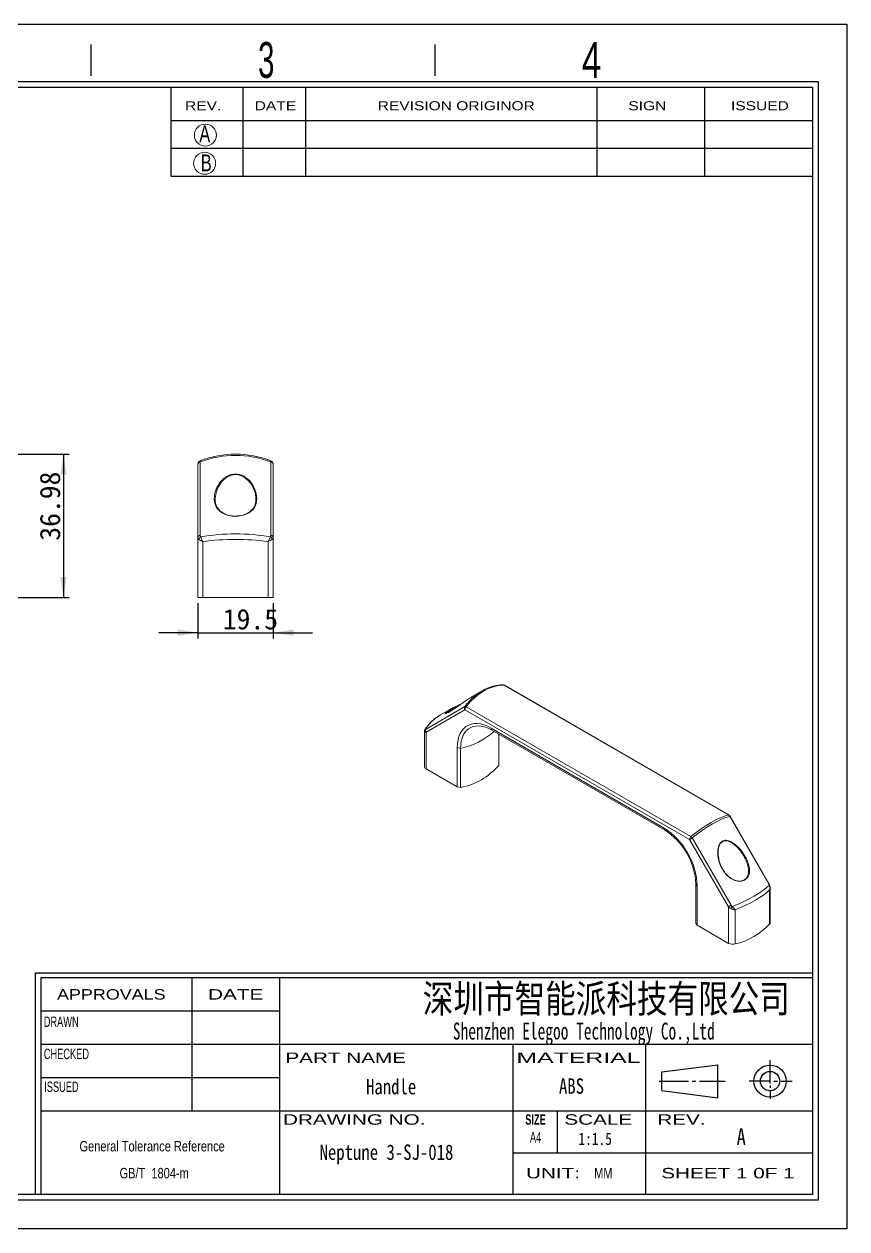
# Model space of a CAD drawing. Header units: millimetres. Extents: x 2 to 443, y 2 to 313.
# Drawn here: x 230.1 to 442.7, y 1.9 to 313 of the extents above; entities that cross this region are included whole.
import ezdxf

# ---------------------------------------------------------------- set-up
doc = ezdxf.new("R2010")
doc.units = ezdxf.units.MM
doc.header["$LTSCALE"] = 1.5
doc.layers.add('SLD-0', color=179, linetype='Continuous')
doc.styles.add('SLDTEXTSTYLE0', font='SIMSUN.TTC', dxfattribs={"width": 0.67})
doc.styles.add('SLDTEXTSTYLE1', font='SIMSUN.TTC', dxfattribs={"width": 0.8})
doc.styles.add('SLDTEXTSTYLE10', font='ARIAL.TTF', dxfattribs={"width": 0.7584})
doc.styles.add('SLDTEXTSTYLE11', font='ARIAL.TTF', dxfattribs={"width": 1.2324})
doc.styles.add('SLDTEXTSTYLE12', font='ARIAL.TTF', dxfattribs={"width": 1.7064})
doc.styles.add('SLDTEXTSTYLE13', font='SIMSUN.TTC', dxfattribs={"width": 0.8, "bigfont": 'bigfont'})
doc.styles.add('SLDTEXTSTYLE14', font='SIMKAI.TTF', dxfattribs={"width": 0.67})
doc.styles.add('SLDTEXTSTYLE15', font='SIMSUN.TTC')
doc.styles.add('SLDTEXTSTYLE2', font='SIMFANG.TTF', dxfattribs={"width": 0.8})
doc.styles.add('SLDTEXTSTYLE3', font='SIMSUN.TTC', dxfattribs={"width": 0.8})
doc.styles.add('SLDTEXTSTYLE5', font='ARIAL.TTF', dxfattribs={"width": 0.63516})
doc.styles.add('SLDTEXTSTYLE6', font='GOTHIC.TTF', dxfattribs={"width": 0.7304})
doc.styles.add('SLDTEXTSTYLE7', font='GOTHIC.TTF', dxfattribs={"width": 0.61171})
doc.styles.add('SLDTEXTSTYLE8', font='ARIALBD.TTF', dxfattribs={"width": 0.63516})
doc.styles.add('SLDTEXTSTYLE9', font='ARIAL.TTF', dxfattribs={"width": 1.422})
doc.dimstyles.new('SLDDIMSTYLE0', dxfattribs={"dimtxt": 5.25, "dimasz": 5.25, "dimexe": 0, "dimexo": 0.0625, "dimgap": 1.3125, "dimtad": 2, "dimrnd": 1e-09, "dimzin": 12, "dimdsep": 46, "dimtxsty": 'SLDTEXTSTYLE0', "dimsah": 1, "dimcen": 0.09, "dimadec": 0, "dimazin": 3, "dimtfac": 1, "dimtofl": 0, "dimtmove": 0, "dimatfit": 3, "dimfxl": 0, "dimfrac": 2, "dimtolj": 1, "dimtzin": 12, "dimarcsym": 0})
doc.dimstyles.new('SLDDIMSTYLE1', dxfattribs={"dimtxt": 5.25, "dimasz": 5.25, "dimexe": 0, "dimexo": 0.0625, "dimgap": 1.3125, "dimtad": 2, "dimrnd": 1e-09, "dimzin": 12, "dimdsep": 46, "dimtxsty": 'SLDTEXTSTYLE0', "dimsah": 1, "dimcen": 0.09, "dimadec": 0, "dimazin": 3, "dimtfac": 1, "dimtmove": 0, "dimatfit": 0, "dimfxl": 0, "dimfrac": 2, "dimtolj": 1, "dimtzin": 12, "dimarcsym": 0})

# ---------------------------------------------------------------- blocks, each defined once
blk = doc.blocks.new('SW_NOTE_1')
at = {"layer": 'SLD-0', "color": 0, "char_height": 2.689, "attachment_point": 2, "style": 'SLDTEXTSTYLE10'}
for s, insert in [('General Tolerance Reference ', (19.53, 3.47)), (' GB/T  1804-m', (19.66, -3.48))]:
    blk.add_mtext(s, dxfattribs=dict(at, insert=insert))
blk = doc.blocks.new('_D_1')
at = {"layer": 'SLD-0', "color": 5}
for p, q in [((207.15, 201.96), (241.77, 201.96)), ((240.27, 201.96), (240.27, 164.98)), ((227.26, 164.98), (241.77, 164.98))]:
    blk.add_line(p, q, dxfattribs=at)
for points in [[(240.27, 201.96), (239.47, 196.71), (241.08, 196.71)], [(240.27, 164.98), (241.08, 170.23), (239.47, 170.23)]]:
    blk.add_solid(points, dxfattribs=at)
at = {"layer": 'SLD-0', "color": 5, "insert": (234.17, 179.62), "char_height": 5.25, "attachment_point": 1, "rotation": 90, "style": 'SLDTEXTSTYLE15'}
blk.add_mtext('36.98', dxfattribs=at)
blk = doc.blocks.new('_D_3')
at = {"layer": 'SLD-0', "color": 5}
for p, q in [((274.99, 163.48), (274.99, 154.38)), ((294.49, 163.48), (294.49, 154.38)), ((274.99, 155.88), (264.89, 155.88)), ((274.99, 155.88), (294.49, 155.88)), ((294.49, 155.88), (304.58, 155.88))]:
    blk.add_line(p, q, dxfattribs=at)
for points in [[(274.99, 155.88), (269.74, 156.69), (269.74, 155.07)], [(294.49, 155.88), (299.74, 155.07), (299.74, 156.69)]]:
    blk.add_solid(points, dxfattribs=at)
at = {"layer": 'SLD-0', "color": 5, "insert": (281.43, 161.99), "char_height": 5.25, "attachment_point": 1, "style": 'SLDTEXTSTYLE15'}
blk.add_mtext('19.5', dxfattribs=at)

msp = doc.modelspace()

# ---------------------------------------------------------------- linework, layer by layer
at = {"color": 7, "linetype": 'Continuous', "lineweight": 15}
for p, q in [((274.986, 180.39), (274.986, 199.303)), ((275.621, 199.962), (275.621, 181.049)), ((293.85, 181.049), (293.85, 199.962)), ((294.486, 199.303), (294.486, 180.39)), ((274.986, 164.976), (274.986, 180.39)), ((276.312, 179.41), (276.312, 164.976)), ((293.16, 164.976), (293.16, 179.41)), ((294.486, 180.39), (294.486, 164.976)), ((276.312, 164.976), (274.986, 164.976)), ((293.16, 164.976), (276.312, 164.976)), ((294.486, 164.976), (293.16, 164.976)), ((348.421, 140.846), (345.86, 139.367)), ((412.035, 108.83), (353.994, 142.337)), ((412.217, 108.798), (354.176, 142.304)), ((333.947, 130.998), (343.977, 136.79)), ((343.99, 135.991), (333.96, 130.199)), ((340.106, 136.044), (337.665, 134.635)), ((402.031, 102.485), (343.99, 135.991)), ((344.327, 136.756), (402.368, 103.249)), ((350.736, 131.248), (395.284, 105.531)), ((350.979, 130.695), (350.736, 131.248)), ((395.527, 104.979), (350.979, 130.695)), ((333.52, 130.431), (333.52, 121.371)), ((333.96, 130.199), (333.96, 120.759)), ((352.715, 121.591), (352.715, 129.693)), ((342.017, 116.107), (342.017, 126.212)), ((342.859, 126.006), (342.017, 126.212)), ((342.859, 126.006), (342.859, 115.902)), ((333.96, 120.759), (342.017, 116.107)), ((342.859, 115.902), (342.017, 116.107)), ((422.414, 91.089), (412.384, 108.462)), ((422.521, 91.151), (412.491, 108.523)), ((395.527, 104.979), (395.284, 105.531)), ((402.717, 102.881), (412.747, 85.508)), ((412.061, 85.112), (402.031, 102.485)), ((403.647, 90.914), (404.004, 90.428)), ((403.647, 80.809), (403.647, 90.914)), ((404.004, 90.428), (404.004, 80.323)), ((422.698, 80.659), (422.698, 89.499)), ((422.842, 81.03), (422.842, 90.089)), ((412.061, 75.672), (412.061, 85.112)), ((413.763, 84.341), (413.763, 75.501)), ((404.004, 80.323), (403.647, 80.809)), ((404.004, 80.323), (412.061, 75.672))]:
    msp.add_line(p, q, dxfattribs=at)
at = {"color": 8, "linetype": 'Continuous', "lineweight": 15}
for p, q in [((333.649, 130.835), (333.764, 130.932)), ((333.538, 130.432), (333.588, 130.307))]:
    msp.add_line(p, q, dxfattribs=at)
at = {"color": 8, "linetype": 'Continuous', "lineweight": 15, "flags": 128}
for points in [[(287.086, 196.154), (288.331, 195.139), (289.087, 194.173), (289.656, 193.12), (290.091, 191.784), (290.229, 190.419), (290.061, 189.234), (289.734, 188.41), (289.199, 187.64), (288.149, 186.784), (286.882, 186.237), (285.435, 185.964), (283.819, 185.986), (282.951, 186.14), (282.119, 186.398), (281.411, 186.732), (280.788, 187.152), (280.193, 187.733), (279.741, 188.405), (279.38, 189.352), (279.244, 190.389), (279.245, 190.699), (279.245, 190.699)], [(288.903, 194.02), (288.172, 194.999), (286.982, 196.013), (285.822, 196.538), (284.734, 196.692), (283.645, 196.537), (282.461, 195.995), (281.742, 195.443), (281.139, 194.812), (280.406, 193.745), (279.894, 192.621), (279.607, 191.588), (279.489, 190.561), (279.489, 190.561)], [(412.384, 108.462), (412.431, 108.489), (412.465, 108.509), (412.486, 108.52), (412.491, 108.523)], [(422.414, 91.089), (422.462, 91.116), (422.496, 91.136), (422.516, 91.147), (422.521, 91.151)]]:
    msp.add_lwpolyline(points, dxfattribs=at)
at = {"color": 7, "linetype": 'Continuous', "lineweight": 15, "flags": 128}
for points in [[(342.017, 126.212), (342.064, 127.237), (342.207, 128.196), (342.443, 129.077), (342.77, 129.872), (343.185, 130.572), (343.682, 131.169), (344.256, 131.657), (344.902, 132.03), (345.611, 132.283), (346.376, 132.415), (347.19, 132.424), (348.042, 132.31), (348.923, 132.074), (349.825, 131.719), (350.736, 131.248)], [(350.979, 130.695), (350.13, 131.134), (349.291, 131.465), (348.47, 131.685), (347.676, 131.791), (346.919, 131.783), (346.206, 131.66), (345.546, 131.424), (344.945, 131.076), (344.41, 130.623), (343.947, 130.067), (343.561, 129.415), (343.256, 128.674), (343.036, 127.853), (342.903, 126.961), (342.859, 126.006)], [(402.031, 102.485), (402.092, 102.52), (402.165, 102.562), (402.246, 102.609), (402.334, 102.66), (402.428, 102.714), (402.524, 102.769), (402.621, 102.826), (402.717, 102.881)], [(412.061, 85.112), (412.123, 85.148), (412.195, 85.189), (412.276, 85.236), (412.364, 85.287), (412.458, 85.341), (412.554, 85.397), (412.651, 85.453), (412.747, 85.508)]]:
    msp.add_lwpolyline(points, dxfattribs=at)
at = {"color": 7, "linetype": 'Continuous', "lineweight": 15}
for centre, radius, start, end in [((275.986, 199.303), 1, 111.38194, 180), ((275.742, 199.209), 0.762, 99.13109, 172.90752), ((275.921, 200.098), 0.329, 155.52835, 204.47165), ((284.736, 176.955), 25, 68.61806, 111.38194), ((293.551, 200.098), 0.329, 335.52835, 24.47165), ((293.486, 199.303), 1, 0, 68.61806), ((293.73, 199.209), 0.762, 7.09248, 80.86891), ((275.742, 180.296), 0.762, 99.13096, 172.90762), ((276.362, 179.613), 1.207, 120.99416, 161.89071), ((293.11, 179.613), 1.207, 18.10929, 59.00584), ((293.73, 180.296), 0.762, 7.09238, 80.86904), ((353.801, 141.655), 0.75, 60.00269, 91.55443), ((344.633, 136.401), 0.762, 149.24757, 212.50246), ((344.105, 136.302), 0.505, 64.02996, 104.66582), ((345.159, 135.932), 1.171, 135.31228, 177.12931), ((334.349, 130.431), 0.771, 139.43546, 189.23627), ((334.602, 130.608), 0.762, 149.24757, 212.50246), ((334.256, 121.435), 0.739, 184.99713, 246.32301), ((339.519, 133.068), 17.488, 281.00901, 318.98562), ((411.68, 108.144), 0.773, 24.2774, 62.62354), ((411.842, 108.148), 0.75, 30, 60.00269), ((385.123, 89.595), 18.899, 2.52432, 57.47568), ((386.064, 90.139), 17.6, 2.52416, 57.47584), ((403.2, 102.426), 1.171, 135.31228, 177.12931), ((400.66, 101.282), 2.605, 37.85801, 49.04293), ((407.808, 93.64), 9.636, 29.37131, 59.10593), ((422.597, 90.459), 0.206, 27.63299, 89.75925), ((407.797, 88.743), 6.366, 320.01279, 325.7182), ((422.259, 81.043), 0.582, 318.81094, 358.68468), ((409.909, 92.495), 17.425, 282.77799, 317.21663), ((413.13, 77.76), 2.346, 242.90121, 285.65605)]:
    msp.add_arc(centre, radius, start, end, dxfattribs=at)
at = {"color": 8, "linetype": 'Continuous', "lineweight": 15}
for centre, radius, start, end in [((353.784, 142.045), 0.359, 54.19041, 90.54197), ((354.038, 142.055), 0.285, 61.03352, 98.77603), ((338.935, 144.623), 19.026, 281.90207, 311.49119), ((412.079, 108.549), 0.285, 61.03352, 98.77603)]:
    msp.add_arc(centre, radius, start, end, dxfattribs=at)
at = {"color": 7, "linetype": 'Continuous', "lineweight": 15}
for centre, major_axis, ratio, start_param, end_param in [((284.736, 176.955), (25, 0), 0.9882843, 1.197611, 1.9439816), ((284.736, 170.44), (25, 0), 0.437645, 1.2027209, 1.9388717), ((284.736, 170.44), (25, 0), 0.3810765, 1.2271138, 1.9144788), ((354.07, 122.456), (0.488, 19.883), 0.7171952, 0.0395171, 0.7858877), ((354.07, 122.456), (-0.25, 19.919), 0.7233586, 0.2138082, 0.6580801), ((350.615, 120.461), (16.924, -10.354), 0.7292061, 2.7640969, 3.1320574), ((402.292, 94.618), (13.534, 13.759), 0.3282901, 0.4970164, 1.243387), ((402.292, 94.618), (13.805, 13.474), 0.3067733, 0.5040262, 1.2503968), ((405.747, 88.633), (18.462, 5.427), 0.2953291, 5.0312637, 5.7674145), ((405.747, 88.633), (18.683, 4.676), 0.3386124, 5.0695497, 5.7569147)]:
    msp.add_ellipse(centre, major_axis=major_axis, ratio=ratio, start_param=start_param, end_param=end_param, dxfattribs=at)
at = {"color": 8, "linetype": 'Continuous', "lineweight": 15}
msp.add_ellipse((354.07, 122.456), major_axis=(-0.25, 19.919), ratio=0.7233586, start_param=0.6580801, end_param=0.7584676, dxfattribs=at)
at = {"color": 7, "linetype": 'Continuous', "lineweight": 15}
for points, knots in [([(281.243, 195.245), (281.414, 195.419), (281.597, 195.585), (281.99, 195.898), (282.2, 196.045), (282.651, 196.311), (282.888, 196.428), (283.388, 196.624), (283.656, 196.703), (284.2, 196.809), (284.478, 196.835), (285.044, 196.832), (285.32, 196.802), (285.863, 196.691), (286.129, 196.609), (286.626, 196.408), (286.862, 196.289), (287.086, 196.154)], [0, 0, 0, 0, 0.125, 0.125, 0.25, 0.25, 0.375, 0.375, 0.5, 0.5, 0.625, 0.625, 0.75, 0.75, 0.875, 0.875, 1, 1, 1, 1]), ([(289.165, 187.748), (289.287, 187.917), (289.588, 188.335), (289.881, 189.184), (290.036, 190.31), (289.902, 191.625), (289.527, 192.893), (289.094, 193.676), (288.903, 194.02)], [0, 0, 0, 0, 0.0952968, 0.2367048, 0.42553, 0.6317274, 0.837969, 1, 1, 1, 1]), ([(285.205, 186.01), (285.186, 186.007), (284.909, 185.977), (284.357, 185.994), (283.581, 186.065), (282.836, 186.225), (282.14, 186.456), (281.506, 186.765), (280.943, 187.146), (280.46, 187.604), (280.062, 188.137), (279.755, 188.749), (279.564, 189.444), (279.478, 189.949), (279.49, 190.225), (279.491, 190.237)], [0, 0, 0, 0, 0.0059842, 0.0846777, 0.1634612, 0.2421485, 0.322452, 0.4048394, 0.4899778, 0.5791927, 0.6737586, 0.774266, 0.8812973, 0.9948928, 1, 1, 1, 1]), ([(279.488, 190.386), (279.485, 190.34), (279.482, 190.288), (279.489, 190.238), (279.49, 190.231)], [0, 0, 0, 0, 0.8680716, 1, 1, 1, 1]), ([(289.186, 187.862), (289.157, 187.819), (289.015, 187.601), (288.66, 187.263), (288.111, 186.848), (287.459, 186.508), (286.725, 186.247), (285.969, 186.075), (285.451, 186.031), (285.205, 186.01)], [0, 0, 0, 0, 0.041856, 0.2119148, 0.3726174, 0.5429762, 0.7048565, 0.8596661, 1, 1, 1, 1]), ([(275.621, 181.049), (275.621, 180.974), (275.63, 180.903), (275.668, 180.768), (275.697, 180.704), (275.74, 180.648)], [0, 0, 0, 0, 0.5, 0.5, 1, 1, 1, 1]), ([(275.74, 180.648), (275.785, 180.475), (275.859, 180.28), (276.007, 179.963), (276.061, 179.855), (276.18, 179.634), (276.245, 179.521), (276.312, 179.41)], [0, 0, 0, 0, 0.5, 0.5, 0.75, 0.75, 1, 1, 1, 1]), ([(293.731, 180.648), (293.686, 180.475), (293.612, 180.28), (293.465, 179.963), (293.411, 179.855), (293.292, 179.634), (293.227, 179.521), (293.16, 179.41)], [0, 0, 0, 0, 0.5, 0.5, 0.75, 0.75, 1, 1, 1, 1]), ([(293.731, 180.648), (293.774, 180.704), (293.804, 180.768), (293.842, 180.903), (293.85, 180.974), (293.85, 181.049)], [0, 0, 0, 0, 0.5, 0.5, 1, 1, 1, 1]), ([(275.215, 179.989), (275.137, 180.042), (275.079, 180.104), (275.004, 180.238), (274.986, 180.312), (274.986, 180.39)], [0, 0, 0, 0, 0.5, 0.5, 1, 1, 1, 1]), ([(275.215, 179.989), (275.333, 179.908), (275.488, 179.818), (275.77, 179.669), (275.871, 179.619), (276.084, 179.515), (276.198, 179.462), (276.312, 179.41)], [0, 0, 0, 0, 0.5, 0.5, 0.75, 0.75, 1, 1, 1, 1]), ([(294.257, 179.989), (294.139, 179.908), (293.984, 179.818), (293.702, 179.669), (293.601, 179.619), (293.388, 179.515), (293.274, 179.462), (293.16, 179.41)], [0, 0, 0, 0, 0.5, 0.5, 0.75, 0.75, 1, 1, 1, 1]), ([(294.486, 180.39), (294.486, 180.312), (294.468, 180.238), (294.393, 180.104), (294.335, 180.042), (294.257, 179.989)], [0, 0, 0, 0, 0.5, 0.5, 1, 1, 1, 1]), ([(353.78, 142.405), (353.586, 142.396), (353.037, 142.373), (352.135, 142.243), (351.341, 142.077), (350.911, 141.927), (350.825, 141.897)], [0, 0, 0, 0, 0.1959927, 0.5541061, 0.9109664, 1, 1, 1, 1]), ([(345.86, 139.367), (345.643, 139.237), (345.165, 138.951), (344.244, 138.333), (343.305, 137.674), (342.412, 137.042), (341.577, 136.459), (340.752, 135.905), (340.005, 135.447), (339.459, 135.162), (339.1, 135.023), (338.872, 134.99), (338.839, 135.106), (339.118, 135.401), (339.701, 135.817), (340.448, 136.242), (341.187, 136.616), (341.808, 136.911), (342.414, 137.187), (342.791, 137.357), (342.969, 137.436)], [0, 0, 0, 0, 0.0453414, 0.0998784, 0.1707164, 0.2282874, 0.2873851, 0.3603863, 0.4354924, 0.5033984, 0.5537812, 0.6054862, 0.6741148, 0.736007, 0.79604, 0.8597754, 0.8955898, 0.9327888, 0.9684564, 1, 1, 1, 1]), ([(337.966, 134.793), (337.699, 134.645), (337.095, 134.31), (336.236, 133.693), (335.382, 132.967), (334.617, 132.169), (334.042, 131.454), (333.744, 130.994), (333.644, 130.839)], [0, 0, 0, 0, 0.1493383, 0.3386652, 0.5274081, 0.7157693, 0.9040165, 1, 1, 1, 1]), ([(341.924, 136.695), (341.565, 136.524), (341.22, 136.354), (340.729, 136.098), (340.571, 136.012), (340.278, 135.849), (340.141, 135.769), (339.889, 135.615), (339.774, 135.541), (339.574, 135.404), (339.488, 135.341), (339.266, 135.167), (339.176, 135.076), (339.135, 135.013)], [0, 0, 0, 0, 0.25, 0.25, 0.375, 0.375, 0.5, 0.5, 0.625, 0.625, 0.75, 0.75, 1, 1, 1, 1]), ([(333.64, 130.839), (333.596, 130.759), (333.526, 130.631), (333.53, 130.487), (333.532, 130.432)], [0, 0, 0, 0, 0.6182723, 1, 1, 1, 1]), ([(333.764, 130.932), (333.783, 130.929), (333.81, 130.934), (333.872, 130.957), (333.908, 130.975), (333.947, 130.998)], [0, 0, 0, 0, 0.5, 0.5, 1, 1, 1, 1]), ([(333.96, 130.199), (333.876, 130.199), (333.803, 130.208), (333.678, 130.243), (333.626, 130.27), (333.588, 130.307)], [0, 0, 0, 0, 0.5, 0.5, 1, 1, 1, 1]), ([(416.007, 98.248), (415.846, 98.524), (415.674, 98.793), (415.314, 99.313), (415.126, 99.563), (414.734, 100.044), (414.53, 100.274), (414.104, 100.712), (413.881, 100.921), (413.424, 101.302), (413.188, 101.476), (412.698, 101.779), (412.444, 101.908), (412.057, 102.049), (411.927, 102.087), (411.664, 102.141), (411.531, 102.158), (411.27, 102.164), (411.141, 102.154), (410.887, 102.104), (410.763, 102.064), (410.53, 101.954), (410.42, 101.885), (410.213, 101.716), (410.118, 101.618), (409.948, 101.402), (409.872, 101.283), (409.738, 101.03), (409.681, 100.897), (409.533, 100.485), (409.467, 100.187), (409.387, 99.584), (409.373, 99.278), (409.385, 98.657), (409.412, 98.342), (409.501, 97.721), (409.562, 97.414), (409.716, 96.806), (409.809, 96.504), (410.027, 95.908), (410.152, 95.613), (410.431, 95.041), (410.587, 94.761), (410.927, 94.225), (411.111, 93.968), (411.511, 93.481), (411.728, 93.248), (412.192, 92.821), (412.436, 92.628), (412.952, 92.288), (413.228, 92.14), (413.786, 91.911), (414.073, 91.828), (414.652, 91.738), (414.933, 91.731), (415.342, 91.782), (415.477, 91.81), (415.735, 91.886), (415.858, 91.934), (416.091, 92.05), (416.202, 92.117), (416.41, 92.271), (416.506, 92.358), (416.681, 92.546), (416.759, 92.648), (416.899, 92.866), (416.961, 92.983), (417.118, 93.348), (417.186, 93.611), (417.258, 94.168), (417.261, 94.455), (417.226, 94.897), (417.207, 95.047), (417.159, 95.345), (417.128, 95.493), (417.023, 95.938), (416.932, 96.234), (416.716, 96.825), (416.591, 97.118), (416.317, 97.691), (416.168, 97.972), (416.007, 98.248)], [0, 0, 0, 0, 0.03125, 0.03125, 0.0625, 0.0625, 0.09375, 0.09375, 0.125, 0.125, 0.15625, 0.15625, 0.1875, 0.1875, 0.203125, 0.203125, 0.21875, 0.21875, 0.234375, 0.234375, 0.25, 0.25, 0.265625, 0.265625, 0.28125, 0.28125, 0.296875, 0.296875, 0.3125, 0.3125, 0.34375, 0.34375, 0.375, 0.375, 0.40625, 0.40625, 0.4375, 0.4375, 0.46875, 0.46875, 0.5, 0.5, 0.53125, 0.53125, 0.5625, 0.5625, 0.59375, 0.59375, 0.625, 0.625, 0.65625, 0.65625, 0.6875, 0.6875, 0.71875, 0.71875, 0.734375, 0.734375, 0.75, 0.75, 0.765625, 0.765625, 0.78125, 0.78125, 0.796875, 0.796875, 0.8125, 0.8125, 0.84375, 0.84375, 0.875, 0.875, 0.890625, 0.890625, 0.90625, 0.90625, 0.9375, 0.9375, 0.96875, 0.96875, 1, 1, 1, 1]), ([(422.598, 90.665), (422.579, 90.737), (422.552, 90.809), (422.49, 90.951), (422.454, 91.02), (422.414, 91.089)], [0, 0, 0, 0, 0.5, 0.5, 1, 1, 1, 1]), ([(422.778, 90.555), (422.742, 90.667), (422.677, 90.872), (422.568, 91.062), (422.518, 91.149)], [0, 0, 0, 0, 0.5462261, 1, 1, 1, 1]), ([(422.598, 90.665), (422.679, 90.485), (422.727, 90.292), (422.751, 89.994), (422.752, 89.894), (422.736, 89.695), (422.72, 89.595), (422.698, 89.499)], [0, 0, 0, 0, 0.5, 0.5, 0.75, 0.75, 1, 1, 1, 1]), ([(422.835, 90.077), (422.837, 90.1), (422.852, 90.253), (422.823, 90.416), (422.781, 90.547), (422.779, 90.555)], [0, 0, 0, 0, 0.143055, 0.9514886, 1, 1, 1, 1]), ([(412.674, 84.652), (412.554, 84.706), (412.441, 84.774), (412.237, 84.929), (412.144, 85.016), (412.061, 85.112)], [0, 0, 0, 0, 0.5, 0.5, 1, 1, 1, 1]), ([(412.674, 84.652), (412.858, 84.569), (413.042, 84.502), (413.321, 84.423), (413.413, 84.401), (413.592, 84.364), (413.681, 84.35), (413.763, 84.341)], [0, 0, 0, 0, 0.5, 0.5, 0.75, 0.75, 1, 1, 1, 1]), ([(412.747, 85.508), (412.787, 85.439), (412.832, 85.375), (412.934, 85.257), (412.992, 85.202), (413.057, 85.157)], [0, 0, 0, 0, 0.5, 0.5, 1, 1, 1, 1]), ([(413.057, 85.157), (413.186, 85.004), (413.312, 84.857), (413.493, 84.649), (413.551, 84.582), (413.661, 84.456), (413.714, 84.396), (413.763, 84.341)], [0, 0, 0, 0, 0.5, 0.5, 0.75, 0.75, 1, 1, 1, 1])]:
    msp.add_open_spline(points, degree=3, knots=knots, dxfattribs=at)
at = {"color": 8, "linetype": 'Continuous', "lineweight": 15}
for points, knots in [([(279.245, 190.699), (279.257, 191.087), (279.31, 191.477), (279.444, 192.064), (279.499, 192.26), (279.626, 192.652), (279.7, 192.849), (279.948, 193.432), (280.148, 193.812), (280.629, 194.548), (280.909, 194.906), (281.243, 195.245)], [0, 0, 0, 0, 0.25, 0.25, 0.375, 0.375, 0.5, 0.5, 0.75, 0.75, 1, 1, 1, 1]), ([(416.206, 98.367), (416.488, 97.895), (416.736, 97.41), (417.045, 96.657), (417.136, 96.403), (417.291, 95.897), (417.354, 95.644), (417.449, 95.135), (417.48, 94.879), (417.5, 94.383), (417.49, 94.141), (417.422, 93.667), (417.366, 93.443), (417.202, 93.021), (417.094, 92.822), (416.896, 92.558), (416.825, 92.475), (416.669, 92.32), (416.585, 92.247), (416.317, 92.049), (416.12, 91.945), (415.799, 91.827), (415.687, 91.794), (415.457, 91.744), (415.341, 91.726), (414.987, 91.693), (414.743, 91.699), (414.245, 91.765), (413.996, 91.825), (413.508, 91.99), (413.266, 92.097), (412.799, 92.35), (412.576, 92.495), (412.148, 92.816), (411.942, 92.992), (411.357, 93.563), (411.018, 93.985), (410.57, 94.669), (410.431, 94.906), (410.177, 95.391), (410.062, 95.638), (409.749, 96.396), (409.587, 96.913), (409.416, 97.7), (409.371, 97.964), (409.308, 98.497), (409.289, 98.766), (409.283, 99.296), (409.295, 99.558), (409.354, 100.074), (409.403, 100.331), (409.544, 100.818), (409.635, 101.048), (409.872, 101.475), (410.015, 101.664), (410.27, 101.899), (410.361, 101.968), (410.551, 102.085), (410.65, 102.134), (410.857, 102.211), (410.966, 102.24), (411.186, 102.276), (411.297, 102.284), (411.634, 102.281), (411.865, 102.243), (412.315, 102.113), (412.536, 102.021), (412.756, 101.909)], [0, 0, 0, 0, 0.0625, 0.0625, 0.09375, 0.09375, 0.125, 0.125, 0.15625, 0.15625, 0.1875, 0.1875, 0.21875, 0.21875, 0.25, 0.25, 0.265625, 0.265625, 0.28125, 0.28125, 0.3125, 0.3125, 0.328125, 0.328125, 0.34375, 0.34375, 0.375, 0.375, 0.40625, 0.40625, 0.4375, 0.4375, 0.46875, 0.46875, 0.5, 0.5, 0.5625, 0.5625, 0.59375, 0.59375, 0.625, 0.625, 0.6875, 0.6875, 0.71875, 0.71875, 0.75, 0.75, 0.78125, 0.78125, 0.8125, 0.8125, 0.84375, 0.84375, 0.875, 0.875, 0.890625, 0.890625, 0.90625, 0.90625, 0.921875, 0.921875, 0.9375, 0.9375, 0.96875, 0.96875, 1, 1, 1, 1]), ([(422.698, 89.499), (422.698, 89.501), (422.7, 89.503), (422.702, 89.508), (422.705, 89.514), (422.711, 89.527), (422.721, 89.549), (422.738, 89.588), (422.767, 89.66), (422.807, 89.795), (422.848, 89.944), (422.83, 90.048), (422.825, 90.078)], [0, 0, 0, 0, 0.0098071, 0.0114681, 0.0246244, 0.0439764, 0.0785552, 0.1404206, 0.2515459, 0.4537281, 0.8384783, 1, 1, 1, 1])]:
    msp.add_open_spline(points, degree=3, knots=knots, dxfattribs=at)
at = {"layer": 'SLD-0'}
for p, q in [((2.386, 313.011), (442.66, 313.011)), ((442.66, 313.011), (442.66, 1.941)), ((19.012, 296.716), (433.772, 296.716)), ((378.026, 296.716), (378.026, 273.771)), ((405.899, 296.716), (405.899, 273.771)), ((433.772, 296.716), (433.772, 10.828)), ((433.772, 10.828), (19.012, 10.828)), ((442.66, 1.941), (2.386, 1.941))]:
    msp.add_line(p, q, dxfattribs=at)
at = {"layer": 'SLD-0', "color": 6, "linetype": 'Continuous'}
for p, q in [((247.429, 299.679), (247.429, 307.754)), ((336.306, 299.679), (336.306, 307.754)), ((17.531, 298.198), (435.253, 298.198)), ((435.253, 298.198), (435.253, 9.347)), ((435.253, 9.347), (17.531, 9.347))]:
    msp.add_line(p, q, dxfattribs=at)
at = {"layer": 'SLD-0', "color": 179, "linetype": 'Continuous'}
for p, q in [((267.988, 296.716), (267.988, 273.771)), ((286.575, 296.716), (286.575, 273.771)), ((302.829, 296.716), (302.829, 273.771)), ((267.988, 288.112), (433.772, 288.112)), ((267.988, 280.941), (433.772, 280.941)), ((267.988, 273.771), (433.772, 273.771)), ((433.772, 67.994), (232.995, 67.994)), ((232.995, 67.994), (232.995, 10.828)), ((433.772, 66.759), (234.429, 66.759)), ((234.429, 66.759), (234.429, 10.828)), ((273.421, 66.759), (273.421, 32.34)), ((296.096, 66.759), (296.096, 10.828)), ((296.096, 58.154), (234.429, 58.154)), ((433.772, 49.55), (234.429, 49.55)), ((356.329, 49.55), (356.329, 10.828)), ((390.748, 10.828), (390.748, 49.55)), ((394.883, 42.531), (409.332, 44.307)), ((409.332, 35.769), (409.332, 44.307)), ((422.804, 39.524), (422.804, 45.474)), ((296.096, 40.945), (234.429, 40.945)), ((394.883, 37.66), (394.883, 42.531)), ((394.178, 40.099), (401.745, 40.099)), ((394.883, 37.66), (409.332, 35.769)), ((402.691, 40.099), (403.637, 40.099)), ((404.583, 40.099), (411.204, 40.099)), ((422.804, 40.099), (417.403, 40.099)), ((422.804, 38.949), (422.804, 38.375)), ((422.804, 37.8), (422.804, 35.5)), ((423.75, 40.099), (424.696, 40.099)), ((425.642, 40.099), (428.479, 40.099)), ((433.772, 32.34), (234.429, 32.34)), ((367.802, 32.34), (367.802, 21.584)), ((356.329, 21.584), (433.772, 21.584))]:
    msp.add_line(p, q, dxfattribs=at)
at = {"layer": 'SLD-0', "lineweight": 0}
for centre in [(276.933, 284.345), (276.749, 277.072)]:
    msp.add_circle(centre, 2.842, dxfattribs=at)
at = {"layer": 'SLD-0', "color": 179, "linetype": 'Continuous'}
for radius in [4.157, 2.503]:
    msp.add_circle((422.804, 40.099), radius, dxfattribs=at)

# ---------------------------------------------------------------- block references
at = {"layer": 'SLD-0', "color": 179}
msp.add_blockref('SW_NOTE_1', (243.657, 21.166), dxfattribs=at)

# ---------------------------------------------------------------- texts
at = {"layer": 'SLD-0'}
for s, insert, char_height, attachment_point, style in [('3', (290.56, 308.39), 9.258, 1, 'SLDTEXTSTYLE7'), ('4', (374.161, 308.38), 9.258, 1, 'SLDTEXTSTYLE6'), ('A', (275.367, 286.878), 4.355, 1, 'SLDTEXTSTYLE6'), ('B', (275.748, 279.356), 4.355, 1, 'SLDTEXTSTYLE6'), ('\\M+1905B圳\\M+18E73\\M+19271\\M+1945C\\M+19468\\M+189C8\\M+18B5A\\M+1974C\\M+18CC0\\M+18CF6\\M+18E69', (380.513, 65.006), 7.24212, 2, 'SLDTEXTSTYLE13'), ('Handle', (324.913, 40.662), 3.9688, 2, 'SLDTEXTSTYLE3'), ('ABS', (371.517, 40.808), 3.9688, 2, 'SLDTEXTSTYLE3'), ('A', (414.171, 27.945), 4.366, 1, 'SLDTEXTSTYLE1'), ('Neptune 3-SJ-018', (323.718, 23.73), 3.96875, 2, 'SLDTEXTSTYLE3')]:
    msp.add_mtext(s, dxfattribs=dict(at, insert=insert, char_height=char_height, attachment_point=attachment_point, style=style))
at = {"layer": 'SLD-0', "color": 179}
for s, insert, char_height, attachment_point, style in [('REV.', (271.693, 293.1), 2.3304, 1, 'SLDTEXTSTYLE11'), ('DATE', (289.69, 293.1), 2.3304, 1, 'SLDTEXTSTYLE11'), ('REVISION ORIGINOR', (321.462, 293.1), 2.33045, 1, 'SLDTEXTSTYLE11'), ('SIGN', (386.2, 293.1), 2.3304, 1, 'SLDTEXTSTYLE11'), ('ISSUED', (412.722, 293.1), 2.3304, 1, 'SLDTEXTSTYLE11'), ('APPROVALS', (252.64, 63.844), 2.689, 2, 'SLDTEXTSTYLE11'), ('DATE', (284.774, 63.844), 2.689, 2, 'SLDTEXTSTYLE9'), ('DRAWN', (239.705, 56.779), 2.689, 2, 'SLDTEXTSTYLE5'), ('Shenzhen Elegoo Technology Co.,Ltd', (374.697, 55.199), 4.36562, 2, 'SLDTEXTSTYLE14'), ('CHECKED', (241.043, 48.472), 2.689, 2, 'SLDTEXTSTYLE5'), ('PART NAME', (313.191, 47.468), 2.689, 2, 'SLDTEXTSTYLE9'), ('MATERIAL', (373.32, 47.468), 2.689, 2, 'SLDTEXTSTYLE12'), ('ISSUED', (239.755, 39.982), 2.689, 2, 'SLDTEXTSTYLE5'), ('DRAWING NO.', (315.402, 31.532), 2.68898, 2, 'SLDTEXTSTYLE9'), ('SIZE', (362.218, 31.532), 2.689, 2, 'SLDTEXTSTYLE8'), ('SCALE', (378.433, 31.532), 2.689, 2, 'SLDTEXTSTYLE9'), ('REV.', (399.915, 31.532), 2.689, 2, 'SLDTEXTSTYLE9'), ('A4', (362.235, 26.93), 2.689, 2, 'SLDTEXTSTYLE5'), ('1:1.5', (377.63, 26.783), 3.175, 2, 'SLDTEXTSTYLE2'), ('UNIT:', (366.748, 17.686), 2.689, 2, 'SLDTEXTSTYLE9'), ('MM', (379.741, 17.686), 2.689, 2, 'SLDTEXTSTYLE10'), ('SHEET 1 0F 1', (411.93, 17.686), 2.68898, 2, 'SLDTEXTSTYLE9')]:
    msp.add_mtext(s, dxfattribs=dict(at, insert=insert, char_height=char_height, attachment_point=attachment_point, style=style))

# ---------------------------------------------------------------- dimensions: what is measured, and where the dimension line sits
at = {"layer": 'SLD-0', "color": 5}
for base, p1, p2, angle, dimstyle, picture, middle in [((240.275, 164.976), (205.649, 201.955), (225.761, 164.976), 90, 'SLDDIMSTYLE0', '_D_1', (240.275, 184.728)), ((294.486, 155.88), (274.986, 164.976), (294.486, 164.976), 0, 'SLDDIMSTYLE1', '_D_3', (285.508, 155.88))]:
    dim = msp.add_linear_dim(base=base, p1=p1, p2=p2, angle=angle, dimstyle=dimstyle, dxfattribs=at)
    dim.commit()
    dim.dimension.update_dxf_attribs({"geometry": picture, "text_midpoint": middle, "dimtype": 160})

doc.saveas('drawing.dxf')
